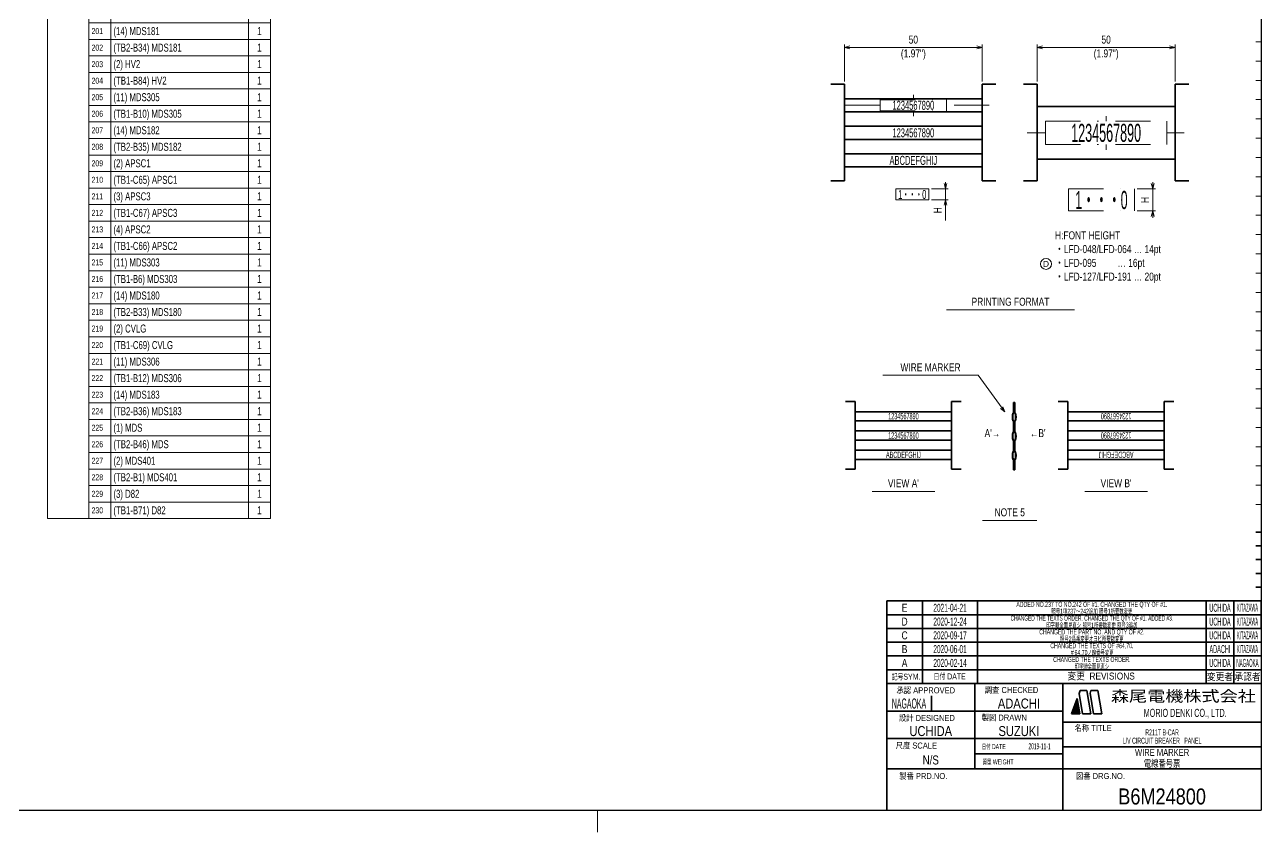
# Model space of a CAD drawing. Header units: millimetres. Extents: x 10 to 832, y 7 to 590.
# Drawn here: x 382.5 to 831.5, y 7 to 300.2 of the extents above; entities that cross this region are included whole.
import ezdxf
from ezdxf.enums import TextEntityAlignment as Align

# ---------------------------------------------------------------- set-up
doc = ezdxf.new("R2010")
doc.units = ezdxf.units.MM
doc.linetypes.add('DASHDOT', pattern=[25.3, 12.7, -6.3, 0, -6.3])
for name, color, linetype in [('GR1_01', 7, 'Continuous'), ('GR1_02', 7, 'Continuous'), ('GR1_03', 7, 'Continuous'), ('QTY', 7, 'Continuous'), ('図面枠B6M', 7, 'Continuous'), ('表題、部品表_01', 7, 'Continuous'), ('訂正記号', 7, 'Continuous')]:
    doc.layers.add(name, color=color, linetype=linetype)
doc.styles.add('HG丸ｺﾞｼｯｸM-PRO', font='')
doc.styles.get('HG丸ｺﾞｼｯｸM-PRO').set_extended_font_data('HG丸ｺﾞｼｯｸM-PRO')

# ---------------------------------------------------------------- blocks, each defined once
blk = doc.blocks.new('BLKF023')
at = {"layer": '図面枠B6M', "color": 2, "linetype": 'Continuous', "lineweight": 25}
for p in [(831.5, 584), (9.5, 15)]:
    blk.add_line(p, (831.5, 15), dxfattribs=at)
at = {"layer": '図面枠B6M', "color": 4, "linetype": 'Continuous', "lineweight": 13}
for p, q in [((829.5, 294), (831.5, 294)), ((829.5, 287), (831.5, 287)), ((829.5, 280), (831.5, 280)), ((829.5, 273), (831.5, 273)), ((829.5, 266), (831.5, 266)), ((829.5, 259), (831.5, 259)), ((829.5, 252), (831.5, 252)), ((829.5, 245), (831.5, 245)), ((829.5, 238), (831.5, 238)), ((829.5, 231), (831.5, 231)), ((829.5, 224), (831.5, 224)), ((829.5, 217), (831.5, 217)), ((829.5, 210), (831.5, 210)), ((829.5, 203), (831.5, 203)), ((829.5, 196), (831.5, 196)), ((829.5, 189), (831.5, 189)), ((829.5, 182), (831.5, 182)), ((829.5, 175), (831.5, 175)), ((829.5, 168), (831.5, 168)), ((829.5, 161), (831.5, 161)), ((829.5, 154), (831.5, 154)), ((829.5, 147), (831.5, 147)), ((829.5, 140), (831.5, 140)), ((829.5, 133), (831.5, 133)), ((829.5, 126), (831.5, 126)), ((590.5, 7), (590.5, 15))]:
    blk.add_line(p, q, dxfattribs=at)
at = {"layer": '図面枠B6M', "color": 3, "linetype": 'Continuous', "lineweight": 35}
for p, q in [((831.5, 116), (829.5, 116)), ((831.5, 111), (829.5, 111)), ((831.5, 106), (829.5, 106)), ((831.5, 101), (829.5, 101)), ((831.5, 96), (829.5, 96)), ((831.5, 91), (829.5, 91)), ((831.5, 86), (829.5, 86)), ((695.5, 81), (831.5, 81)), ((695.5, 81), (695.5, 15)), ((708.5, 81), (708.5, 61)), ((728.5, 61), (728.5, 81)), ((811.5, 81), (811.5, 61)), ((821.5, 81), (821.5, 61)), ((695.5, 76), (831.5, 76)), ((695.5, 71), (831.5, 71)), ((695.5, 66), (831.5, 66)), ((695.5, 61), (831.5, 61)), ((727.5, 61), (727.5, 30)), ((759.5, 61), (759.5, 15)), ((765.34, 57.4), (765.73, 58.5)), ((765.73, 58.5), (768.14, 58.5)), ((769.64, 50), (768.14, 58.5)), ((769.68, 58.5), (769.32, 57.51)), ((769.68, 58.5), (772.14, 58.5)), ((773.64, 50), (772.14, 58.5)), ((711.73, 56.5), (711.73, 51)), ((762.64, 50), (764.66, 55.55)), ((763.6, 52.64), (764.94, 53.98)), ((763.68, 52.86), (764.92, 54.1)), ((763.76, 53.08), (764.9, 54.22)), ((763.84, 53.31), (764.88, 54.34)), ((763.93, 53.53), (764.85, 54.46)), ((764.01, 53.75), (764.83, 54.58)), ((764.09, 53.97), (764.81, 54.7)), ((764.17, 54.19), (764.79, 54.82)), ((764.25, 54.42), (764.77, 54.94)), ((764.33, 54.64), (764.75, 55.06)), ((764.41, 54.86), (764.73, 55.18)), ((764.49, 55.08), (764.71, 55.3)), ((764.57, 55.31), (764.68, 55.42)), ((764.65, 55.53), (764.66, 55.54)), ((765.64, 50), (764.66, 55.55)), ((766.64, 50), (765.34, 57.4)), ((770.64, 50), (769.32, 57.51)), ((695.5, 51), (759.5, 51)), ((762.64, 50), (765.64, 50)), ((762.66, 50), (765.19, 52.53)), ((762.71, 50.19), (765.17, 52.65)), ((762.79, 50.41), (765.15, 52.77)), ((762.8, 50), (765.21, 52.41)), ((762.87, 50.64), (765.13, 52.89)), ((762.94, 50), (765.24, 52.29)), ((762.95, 50.86), (765.11, 53.01)), ((763.04, 51.08), (765.09, 53.13)), ((763.08, 50), (765.26, 52.17)), ((763.12, 51.3), (765.07, 53.25)), ((763.2, 51.53), (765.05, 53.37)), ((763.22, 50), (765.28, 52.05)), ((763.28, 51.75), (765.02, 53.49)), ((763.36, 51.97), (765, 53.61)), ((763.36, 50), (765.3, 51.93)), ((763.44, 52.19), (764.98, 53.73)), ((763.51, 50), (765.32, 51.81)), ((763.52, 52.42), (764.96, 53.86)), ((763.65, 50), (765.34, 51.69)), ((763.79, 50), (765.36, 51.57)), ((763.93, 50), (765.38, 51.45)), ((764.07, 50), (765.41, 51.33)), ((764.21, 50), (765.43, 51.21)), ((764.35, 50), (765.45, 51.09)), ((764.5, 50), (765.47, 50.97)), ((764.64, 50), (765.49, 50.85)), ((764.78, 50), (765.51, 50.73)), ((764.92, 50), (765.53, 50.61)), ((765.06, 50), (765.55, 50.49)), ((765.2, 50), (765.58, 50.37)), ((765.34, 50), (765.6, 50.25)), ((765.49, 50), (765.62, 50.13)), ((765.63, 50), (765.64, 50.01)), ((766.64, 50), (769.64, 50)), ((770.64, 50), (773.64, 50)), ((759.5, 47), (831.5, 47)), ((695.5, 41), (759.5, 41)), ((759.5, 38), (831.5, 38)), ((727.5, 35.5), (759.5, 35.5)), ((695.5, 30), (831.5, 30))]:
    blk.add_line(p, q, dxfattribs=at)
at = {"layer": '図面枠B6M', "color": 4, "linetype": 'Continuous', "lineweight": 13, "style": 'HG丸ｺﾞｼｯｸM-PRO'}
for s, height, width, p in [('記号SYM.', 2.182, 0.69227, (702.53, 63.49)), ('日付 DATE', 2.182, 0.692507, (718.37, 63.58)), ('変更  REVISIONS', 2.5455, 0.887352, (773.35, 63.72)), ('変更者', 2.545, 0.887717, (816.5, 63.5)), ('承認者', 2.545, 0.887717, (826.5, 63.5)), ('承認 APPROVED', 2.1818, 0.863151, (709.71, 58.54)), ('調査 CHECKED', 2.182, 0.863174, (740.84, 58.67)), ('設計 DESIGNED', 2.1818, 0.862613, (710.11, 48.51)), ('製図 DRAWN', 2.182, 0.863099, (738.2, 48.65)), ('名称 TITLE', 2.182, 0.862489, (770.47, 44.87)), ('尺度 SCALE', 2.182, 0.862581, (706.28, 38.49)), ('日付 DATE', 1.818, 0.618255, (734.38, 38.09)), ('質量 WEIGHT', 1.818, 0.618812, (735.96, 32.55)), ('製番 PRD.NO.', 2.182, 0.863299, (708.79, 27.41)), ('図番 DRG.NO.', 2.182, 0.863083, (773.12, 27.42))]:
    blk.add_text(s, height=height, dxfattribs=dict(at, width=width)).set_placement(p, align=Align.MIDDLE_CENTER)
at = {"layer": '図面枠B6M', "color": 2, "linetype": 'Continuous', "lineweight": 25, "style": 'HG丸ｺﾞｼｯｸM-PRO', "width": 1.206081}
blk.add_text('森尾電機株式会社', height=4, dxfattribs=at).set_placement((803.22, 56.43), align=Align.MIDDLE_CENTER)
at = {"layer": '図面枠B6M', "color": 3, "linetype": 'Continuous', "lineweight": 35, "style": 'HG丸ｺﾞｼｯｸM-PRO', "width": 0.652197}
blk.add_text('MORIO DENKI CO., LTD.', height=2.9091, dxfattribs=at).set_placement((803.88, 50.36), align=Align.MIDDLE_CENTER)
blk = doc.blocks.new('BLKF024')
at = {"layer": '図面枠B6M', "color": 3, "linetype": 'Continuous', "lineweight": 35, "style": 'HG丸ｺﾞｼｯｸM-PRO'}
for s, height, width, p in [('E', 2.91, 0.784871, (702, 88.5)), ('2021-04-21', 2.909, 0.488281, (718.5, 88.5)), ('ADDED NO.237 TO NO.242 OF #1. CHANGED THE QTY OF #1.', 1.8182, 0.618245, (770, 89.75)), ('UCHIDA', 2.909, 0.415827, (816.5, 88.5)), ('KITAZAWA', 2.909, 0.308644, (826.5, 88.5)), ('CHANGED THE TEXTS ORDER. CHANGED THE QTY OF #1. ADDED #3.', 1.8182, 0.577628, (770, 84.75)), ('D', 2.91, 0.784656, (702, 83.5)), ('2020-12-24', 2.909, 0.488281, (718.5, 83.5)), ('UCHIDA', 2.909, 0.415827, (816.5, 83.5)), ('KITAZAWA', 2.909, 0.308644, (826.5, 83.5)), ('C', 2.91, 0.782198, (702, 78.5)), ('2020-09-17', 2.909, 0.488281, (718.5, 78.5)), ('CHANGED THE PART NO. AND QTY OF #2.', 1.8182, 0.618258, (770, 79.75)), ('UCHIDA', 2.909, 0.415827, (816.5, 78.5)), ('KITAZAWA', 2.909, 0.308644, (826.5, 78.5)), ('B', 2.91, 0.78204, (702, 73.5)), ('2020-06-01', 2.909, 0.488281, (718.5, 73.5)), ('CHANGED THE TEXTS OF #64,70.', 1.8182, 0.618376, (770, 74.75)), ('ADACHI', 2.909, 0.415454, (816.5, 73.5)), ('KITAZAWA', 2.909, 0.308644, (826.5, 73.5)), ('A', 2.91, 0.782973, (702, 68.5)), ('2020-02-14', 2.909, 0.488281, (718.5, 68.5)), ('CHANGED THE TEXTS ORDER.', 1.8182, 0.618691, (770, 69.75)), ('UCHIDA', 2.909, 0.415827, (816.5, 68.5)), ('NAGAOKA', 2.909, 0.334453, (826.5, 68.5)), ('NAGAOKA', 3.636, 0.414524, (703.61, 53.75)), ('ADACHI', 3.636, 0.830909, (743.5, 53.75)), ('UCHIDA', 3.636, 0.830691, (711.5, 43.75)), ('SUZUKI', 3.636, 0.831098, (743.5, 43.75)), ('L/V CIRCUIT BREAKER\u3000PANEL', 2.1818, 0.522183, (795.5, 40.25)), ('R211T B-CAR', 2.1818, 0.521736, (795.5, 43.25)), ('2019-11-1', 2.182, 0.482367, (751, 38.25)), ('WIRE MARKER', 2.5455, 0.742381, (795.5, 36)), ('N/S', 3.273, 0.805664, (711.5, 33.25)), ('B6M24800', 5.818, 0.845653, (795.5, 20))]:
    blk.add_text(s, height=height, dxfattribs=dict(at, width=width)).set_placement(p, align=Align.MIDDLE_CENTER)
blk = doc.blocks.new('BLKF034')
at = {"layer": 'GR1_01', "color": 3, "linetype": 'Continuous', "lineweight": 13}
for p, q in [((390.77, 492.39), (390.77, 480.89)), ((390.77, 492.39), (390.77, 120.89)), ((471.77, 492.39), (390.77, 492.39)), ((405.77, 492.39), (405.77, 480.89)), ((413.77, 492.39), (413.77, 120.89)), ((463.77, 492.39), (463.77, 120.89)), ((471.77, 492.39), (471.77, 120.89)), ((471.77, 480.89), (390.77, 480.89)), ((405.77, 480.89), (405.77, 120.89)), ((405.77, 480.89), (471.77, 480.89)), ((405.77, 474.89), (471.77, 474.89)), ((405.77, 468.89), (471.77, 468.89)), ((405.77, 462.89), (471.77, 462.89)), ((405.77, 456.89), (471.77, 456.89)), ((405.77, 450.89), (471.77, 450.89)), ((405.77, 444.89), (471.77, 444.89)), ((405.77, 438.89), (471.77, 438.89)), ((405.77, 432.89), (471.77, 432.89)), ((405.77, 426.89), (471.77, 426.89)), ((405.77, 420.89), (471.77, 420.89)), ((405.77, 414.89), (471.77, 414.89)), ((405.77, 408.89), (471.77, 408.89)), ((405.77, 402.89), (471.77, 402.89)), ((405.77, 396.89), (471.77, 396.89)), ((405.77, 390.89), (471.77, 390.89)), ((405.77, 384.89), (471.77, 384.89)), ((405.77, 378.89), (471.77, 378.89)), ((405.77, 372.89), (471.77, 372.89)), ((405.77, 366.89), (471.77, 366.89)), ((405.77, 360.89), (471.77, 360.89)), ((405.77, 354.89), (471.77, 354.89)), ((405.77, 348.89), (471.77, 348.89)), ((405.77, 342.89), (471.77, 342.89)), ((405.77, 336.89), (471.77, 336.89)), ((405.77, 330.89), (471.77, 330.89)), ((405.77, 324.89), (471.77, 324.89)), ((405.77, 318.89), (471.77, 318.89)), ((405.77, 312.89), (471.77, 312.89)), ((405.77, 306.89), (471.77, 306.89)), ((405.77, 300.89), (471.77, 300.89)), ((405.77, 294.89), (471.77, 294.89)), ((405.77, 288.89), (471.77, 288.89)), ((405.77, 282.89), (471.77, 282.89)), ((405.77, 276.89), (471.77, 276.89)), ((405.77, 270.89), (471.77, 270.89)), ((405.77, 264.89), (471.77, 264.89)), ((405.77, 258.89), (471.77, 258.89)), ((405.77, 252.89), (471.77, 252.89)), ((405.77, 246.89), (471.77, 246.89)), ((405.77, 240.89), (471.77, 240.89)), ((405.77, 234.89), (471.77, 234.89)), ((405.77, 228.89), (471.77, 228.89)), ((405.77, 222.89), (471.77, 222.89)), ((405.77, 216.89), (471.77, 216.89)), ((405.77, 210.89), (471.77, 210.89)), ((405.77, 204.89), (471.77, 204.89)), ((405.77, 198.89), (471.77, 198.89)), ((405.77, 192.89), (471.77, 192.89)), ((405.77, 186.89), (471.77, 186.89)), ((405.77, 180.89), (471.77, 180.89)), ((405.77, 174.89), (471.77, 174.89)), ((405.77, 168.89), (471.77, 168.89)), ((405.77, 162.89), (471.77, 162.89)), ((405.77, 156.89), (471.77, 156.89)), ((405.77, 150.89), (471.77, 150.89)), ((405.77, 144.89), (471.77, 144.89)), ((405.77, 138.89), (471.77, 138.89)), ((405.77, 132.89), (471.77, 132.89)), ((405.77, 126.89), (471.77, 126.89)), ((390.77, 120.89), (471.77, 120.89))]:
    blk.add_line(p, q, dxfattribs=at)
at = {"layer": 'GR1_01', "color": 3, "linetype": 'Continuous', "lineweight": 13, "style": 'HG丸ｺﾞｼｯｸM-PRO'}
for s, height, width, p in [('電線種別', 2.182, 0.863284, (398.27, 489.52)), ('線番号', 2.182, 0.863284, (438.77, 488.42)), ('#', 2.18, 0.693196, (409.86, 485.9)), ('TEXT', 2.182, 0.863438, (438.77, 484.64)), ('QTY', 2.182, 0.692704, (467.7, 486.5))]:
    blk.add_text(s, height=height, dxfattribs=dict(at, width=width)).set_placement(p, align=Align.MIDDLE_CENTER)
for s, width, p in [('WIRE', 0.829808, (398.27, 484.77)), ('CLASS', 0.831675, (398.27, 482.27))]:
    blk.add_text(s, height=1.818, dxfattribs=dict(at, width=width)).set_placement(p, align=Align.BOTTOM_CENTER)
blk = doc.blocks.new('FXTIP_ARROW_S')
at = {"color": 0, "linetype": 'Continuous', "lineweight": -2}
for q in [(-1, 0), (-0.97, 0.26), (-0.97, -0.26)]:
    blk.add_line((0, 0), q, dxfattribs=at)
blk = doc.blocks.new('FXTIP_ARROW_E')
at = {"color": 0, "linetype": 'Continuous', "lineweight": -2}
for q in [(-1, 0), (-0.97, 0.26), (-0.97, -0.26)]:
    blk.add_line((0, 0), q, dxfattribs=at)
blk = doc.blocks.new('BLKF048')
at = {"layer": '図面枠B6M', "color": 3, "linetype": 'Continuous', "lineweight": 35}
for p, q in [((695.5, 86), (831.5, 86)), ((695.5, 86), (695.5, 81)), ((708.5, 86), (708.5, 81)), ((728.5, 86), (728.5, 81)), ((811.5, 86), (811.5, 81)), ((821.5, 86), (821.5, 81)), ((831.5, 86), (831.5, 81)), ((695.5, 81), (831.5, 81))]:
    blk.add_line(p, q, dxfattribs=at)
blk = doc.blocks.new('BLKF047')
at = {"layer": '図面枠B6M', "color": 3, "linetype": 'Continuous', "lineweight": 35}
blk.add_blockref('BLKF048', (0, 0), dxfattribs=at)
blk = doc.blocks.new('BLKF059')
at = {"layer": '訂正記号', "color": 4, "linetype": 'Continuous', "lineweight": 13}
blk.add_circle((753.35, 213.36), 2, dxfattribs=at)
at = {"layer": '訂正記号', "color": 4, "linetype": 'Continuous', "lineweight": 13, "style": 'HG丸ｺﾞｼｯｸM-PRO', "width": 1.042833}
blk.add_text('D', height=2.18, dxfattribs=at).set_placement((753.35, 213.36), align=Align.MIDDLE_CENTER)
blk = doc.blocks.new('BLKF066')
at = {"layer": '図面枠B6M', "color": 3, "linetype": 'Continuous', "lineweight": 35}
for p, q in [((695.5, 91), (831.5, 91)), ((695.5, 91), (695.5, 86)), ((708.5, 91), (708.5, 86)), ((728.5, 91), (728.5, 86)), ((811.5, 91), (811.5, 86)), ((821.5, 91), (821.5, 86)), ((831.5, 91), (831.5, 86)), ((695.5, 86), (831.5, 86))]:
    blk.add_line(p, q, dxfattribs=at)
blk = doc.blocks.new('BLKF065')
at = {"layer": '図面枠B6M', "color": 3, "linetype": 'Continuous', "lineweight": 35}
blk.add_blockref('BLKF066', (0, 0), dxfattribs=at)

msp = doc.modelspace()

# ---------------------------------------------------------------- linework, layer by layer
at = {"layer": '表題、部品表_01', "color": 4, "linetype": 'Continuous', "lineweight": 13}
for p, q in [((680.18, 279.57), (680.18, 292.97)), ((680.18, 291.97), (730.18, 291.97)), ((730.18, 279.57), (730.18, 292.97)), ((750.18, 279.57), (750.18, 292.97)), ((750.18, 291.97), (800.18, 291.97)), ((800.18, 279.57), (800.18, 292.97)), ((716.87, 240.57), (716.87, 243.07)), ((792.07, 240.57), (792.07, 243.07)), ((711.8, 240.57), (717.87, 240.57)), ((716.87, 236.57), (716.87, 240.57)), ((786.47, 240.57), (793.07, 240.57)), ((792.07, 232.57), (792.07, 240.57)), ((711.8, 236.57), (717.87, 236.57)), ((716.87, 229.13), (716.87, 236.57)), ((786.47, 232.57), (793.07, 232.57)), ((792.07, 230.07), (792.07, 232.57)), ((717.25, 196.63), (763.65, 196.63)), ((728.7, 172.97), (694.14, 172.97)), ((738.44, 159.63), (728.7, 172.97)), ((690.21, 130.71), (712.93, 130.71)), ((767.43, 130.71), (790.15, 130.71)), ((730.3, 120.17), (750.06, 120.17))]:
    msp.add_line(p, q, dxfattribs=at)
at = {"layer": '表題、部品表_01', "color": 3, "linetype": 'Continuous', "lineweight": 35}
for p, q in [((675.18, 278.57), (680.18, 278.57)), ((680.18, 278.57), (680.18, 243.57)), ((730.18, 243.57), (730.18, 278.57)), ((730.18, 278.57), (735.18, 278.57)), ((745.18, 278.57), (750.18, 278.57)), ((750.18, 278.57), (750.18, 243.57)), ((800.18, 243.57), (800.18, 278.57)), ((800.18, 278.57), (805.18, 278.57)), ((680.18, 273.32), (730.18, 273.32)), ((750.18, 270.47), (800.18, 270.47)), ((680.18, 268.57), (730.18, 268.57)), ((680.18, 263.32), (730.18, 263.32)), ((680.18, 258.57), (730.18, 258.57)), ((680.18, 253.32), (730.18, 253.32)), ((750.18, 251.42), (800.18, 251.42)), ((680.18, 248.57), (730.18, 248.57)), ((675.18, 243.57), (680.18, 243.57)), ((730.18, 243.57), (735.18, 243.57)), ((745.18, 243.57), (750.18, 243.57)), ((800.18, 243.57), (805.18, 243.57)), ((680.57, 163.38), (684.07, 163.38)), ((684.07, 163.38), (684.07, 138.88)), ((719.07, 138.88), (719.07, 163.38)), ((719.07, 163.38), (722.57, 163.38)), ((741.59, 163.04), (741.99, 163.04)), ((741.59, 159.45), (741.59, 163.04)), ((741.79, 163.04), (741.79, 159.51)), ((741.99, 159.45), (741.99, 163.04)), ((757.79, 163.38), (761.29, 163.38)), ((761.29, 163.38), (761.29, 138.88)), ((796.29, 138.88), (796.29, 163.38)), ((796.29, 163.38), (799.79, 163.38)), ((684.07, 159.7), (719.07, 159.7)), ((761.29, 159.7), (796.29, 159.7)), ((684.07, 156.38), (719.07, 156.38)), ((684.07, 152.7), (719.07, 152.7)), ((741.59, 152.45), (741.59, 156.1)), ((741.79, 156.04), (741.79, 152.51)), ((741.99, 152.45), (741.99, 156.1)), ((761.29, 156.38), (796.29, 156.38)), ((761.29, 152.7), (796.29, 152.7)), ((684.07, 149.38), (719.07, 149.38)), ((741.59, 145.45), (741.59, 149.1)), ((741.79, 149.04), (741.79, 145.51)), ((741.99, 145.45), (741.99, 149.1)), ((761.29, 149.38), (796.29, 149.38)), ((684.07, 145.7), (719.07, 145.7)), ((761.29, 145.7), (796.29, 145.7)), ((684.07, 142.38), (719.07, 142.38)), ((741.59, 138.54), (741.59, 142.1)), ((741.79, 142.04), (741.79, 138.54)), ((741.99, 138.54), (741.99, 142.1)), ((761.29, 142.38), (796.29, 142.38)), ((680.57, 138.88), (684.07, 138.88)), ((719.07, 138.88), (722.57, 138.88)), ((741.59, 138.54), (741.99, 138.54)), ((757.79, 138.88), (761.29, 138.88)), ((796.29, 138.88), (799.79, 138.88))]:
    msp.add_line(p, q, dxfattribs=at)
at = {"layer": '表題、部品表_01', "color": 4, "linetype": 'DASHDOT', "lineweight": 13}
for p, q in [((705.18, 274.69), (705.18, 272.95)), ((693.18, 270.95), (678.11, 270.95)), ((693.18, 268.95), (693.18, 272.95)), ((693.18, 272.95), (717.18, 272.95)), ((717.18, 268.95), (717.18, 272.95)), ((732.7, 270.95), (717.18, 270.95)), ((693.18, 268.95), (717.18, 268.95)), ((705.18, 268.95), (705.18, 267.06)), ((753.18, 256.7), (753.18, 265.2)), ((753.18, 265.2), (797.18, 265.2)), ((775.18, 266.94), (775.18, 265.2)), ((797.18, 256.7), (797.18, 265.2)), ((753.18, 260.95), (746.54, 260.95)), ((803.54, 260.95), (797.18, 260.95)), ((753.18, 256.7), (797.18, 256.7)), ((775.18, 256.7), (775.18, 254.81)), ((698.8, 236.57), (698.8, 240.57)), ((698.8, 240.57), (710.8, 240.57)), ((710.8, 236.57), (710.8, 240.57)), ((761.47, 232.57), (761.47, 240.57)), ((761.47, 240.57), (785.47, 240.57)), ((785.47, 232.57), (785.47, 240.57)), ((698.8, 236.57), (710.8, 236.57)), ((761.47, 232.57), (785.47, 232.57))]:
    msp.add_line(p, q, dxfattribs=at)
at = {"layer": '表題、部品表_01', "color": 3, "linetype": 'Continuous', "lineweight": 35}
for centre in [(741.79, 157.77), (741.79, 150.77), (741.79, 143.77)]:
    msp.add_ellipse(centre, major_axis=(0, 1.57), ratio=0.324324, dxfattribs=at)
for points in [[(741.79, 159.51), (741.76, 159.51), (741.73, 159.51), (741.7, 159.5), (741.67, 159.49), (741.64, 159.48), (741.62, 159.46), (741.56, 159.43), (741.52, 159.39), (741.47, 159.34), (741.43, 159.29), (741.4, 159.23), (741.36, 159.16), (741.33, 159.09), (741.3, 159.02), (741.27, 158.93), (741.22, 158.77), (741.18, 158.57), (741.15, 158.37), (741.14, 158.27), (741.13, 158.17), (741.12, 158.07), (741.12, 157.97), (741.12, 157.87), (741.12, 157.77), (741.12, 157.68), (741.12, 157.58), (741.12, 157.48), (741.13, 157.38), (741.14, 157.27), (741.15, 157.17), (741.18, 156.97), (741.22, 156.78), (741.27, 156.61), (741.3, 156.53), (741.33, 156.45), (741.36, 156.39), (741.4, 156.32), (741.43, 156.26), (741.47, 156.21), (741.52, 156.16), (741.56, 156.12), (741.62, 156.08), (741.64, 156.07), (741.67, 156.06), (741.7, 156.05), (741.73, 156.04), (741.76, 156.04), (741.79, 156.04), (741.82, 156.04), (741.85, 156.04), (741.88, 156.05), (741.91, 156.06), (741.94, 156.07), (741.97, 156.08), (742.02, 156.12), (742.07, 156.16), (742.11, 156.21), (742.15, 156.26), (742.19, 156.32), (742.22, 156.39), (742.25, 156.45), (742.28, 156.53), (742.31, 156.61), (742.36, 156.78), (742.4, 156.97), (742.43, 157.17), (742.44, 157.27), (742.45, 157.38), (742.46, 157.48), (742.46, 157.58), (742.47, 157.68), (742.47, 157.77), (742.47, 157.87), (742.46, 157.97), (742.46, 158.07), (742.45, 158.17), (742.44, 158.27), (742.43, 158.37), (742.4, 158.57), (742.36, 158.77), (742.31, 158.93), (742.28, 159.02), (742.25, 159.09), (742.22, 159.16), (742.19, 159.23), (742.15, 159.29), (742.11, 159.34), (742.07, 159.39), (742.02, 159.43), (741.97, 159.46), (741.94, 159.48), (741.91, 159.49), (741.88, 159.5), (741.85, 159.51), (741.82, 159.51), (741.79, 159.51)], [(741.79, 152.51), (741.76, 152.51), (741.73, 152.51), (741.7, 152.5), (741.67, 152.49), (741.64, 152.48), (741.62, 152.46), (741.56, 152.43), (741.52, 152.39), (741.47, 152.34), (741.43, 152.29), (741.4, 152.23), (741.36, 152.16), (741.33, 152.09), (741.3, 152.02), (741.27, 151.93), (741.22, 151.77), (741.18, 151.57), (741.15, 151.37), (741.14, 151.27), (741.13, 151.17), (741.12, 151.07), (741.12, 150.97), (741.12, 150.87), (741.12, 150.77), (741.12, 150.68), (741.12, 150.58), (741.12, 150.48), (741.13, 150.38), (741.14, 150.27), (741.15, 150.17), (741.18, 149.97), (741.22, 149.78), (741.27, 149.61), (741.3, 149.53), (741.33, 149.45), (741.36, 149.39), (741.4, 149.32), (741.43, 149.26), (741.47, 149.21), (741.52, 149.16), (741.56, 149.12), (741.62, 149.08), (741.64, 149.07), (741.67, 149.06), (741.7, 149.05), (741.73, 149.04), (741.76, 149.04), (741.79, 149.04), (741.82, 149.04), (741.85, 149.04), (741.88, 149.05), (741.91, 149.06), (741.94, 149.07), (741.97, 149.08), (742.02, 149.12), (742.07, 149.16), (742.11, 149.21), (742.15, 149.26), (742.19, 149.32), (742.22, 149.39), (742.25, 149.45), (742.28, 149.53), (742.31, 149.61), (742.36, 149.78), (742.4, 149.97), (742.43, 150.17), (742.44, 150.27), (742.45, 150.38), (742.46, 150.48), (742.46, 150.58), (742.47, 150.68), (742.47, 150.77), (742.47, 150.87), (742.46, 150.97), (742.46, 151.07), (742.45, 151.17), (742.44, 151.27), (742.43, 151.37), (742.4, 151.57), (742.36, 151.77), (742.31, 151.93), (742.28, 152.02), (742.25, 152.09), (742.22, 152.16), (742.19, 152.23), (742.15, 152.29), (742.11, 152.34), (742.07, 152.39), (742.02, 152.43), (741.97, 152.46), (741.94, 152.48), (741.91, 152.49), (741.88, 152.5), (741.85, 152.51), (741.82, 152.51), (741.79, 152.51)], [(741.79, 145.51), (741.76, 145.51), (741.73, 145.51), (741.7, 145.5), (741.67, 145.49), (741.64, 145.48), (741.62, 145.46), (741.56, 145.43), (741.52, 145.39), (741.47, 145.34), (741.43, 145.29), (741.4, 145.23), (741.36, 145.16), (741.33, 145.09), (741.3, 145.02), (741.27, 144.93), (741.22, 144.77), (741.18, 144.57), (741.15, 144.37), (741.14, 144.27), (741.13, 144.17), (741.12, 144.07), (741.12, 143.97), (741.12, 143.87), (741.12, 143.77), (741.12, 143.68), (741.12, 143.58), (741.12, 143.48), (741.13, 143.38), (741.14, 143.27), (741.15, 143.17), (741.18, 142.97), (741.22, 142.78), (741.27, 142.61), (741.3, 142.53), (741.33, 142.45), (741.36, 142.39), (741.4, 142.32), (741.43, 142.26), (741.47, 142.21), (741.52, 142.16), (741.56, 142.12), (741.62, 142.08), (741.64, 142.07), (741.67, 142.06), (741.7, 142.05), (741.73, 142.04), (741.76, 142.04), (741.79, 142.04), (741.82, 142.04), (741.85, 142.04), (741.88, 142.05), (741.91, 142.06), (741.94, 142.07), (741.97, 142.08), (742.02, 142.12), (742.07, 142.16), (742.11, 142.21), (742.15, 142.26), (742.19, 142.32), (742.22, 142.39), (742.25, 142.45), (742.28, 142.53), (742.31, 142.61), (742.36, 142.78), (742.4, 142.97), (742.43, 143.17), (742.44, 143.27), (742.45, 143.38), (742.46, 143.48), (742.46, 143.58), (742.47, 143.68), (742.47, 143.77), (742.47, 143.87), (742.46, 143.97), (742.46, 144.07), (742.45, 144.17), (742.44, 144.27), (742.43, 144.37), (742.4, 144.57), (742.36, 144.77), (742.31, 144.93), (742.28, 145.02), (742.25, 145.09), (742.22, 145.16), (742.19, 145.23), (742.15, 145.29), (742.11, 145.34), (742.07, 145.39), (742.02, 145.43), (741.97, 145.46), (741.94, 145.48), (741.91, 145.49), (741.88, 145.5), (741.85, 145.51), (741.82, 145.51), (741.79, 145.51)]]:
    msp.add_open_spline(points, degree=3, knots=[0, 0, 0, 0, 0.015625, 0.015625, 0.015625, 0.03125, 0.03125, 0.03125, 0.0625, 0.0625, 0.0625, 0.09375, 0.09375, 0.09375, 0.125, 0.125, 0.125, 0.1875, 0.1875, 0.1875, 0.21875, 0.21875, 0.21875, 0.25, 0.25, 0.25, 0.28125, 0.28125, 0.28125, 0.3125, 0.3125, 0.3125, 0.375, 0.375, 0.375, 0.40625, 0.40625, 0.40625, 0.4375, 0.4375, 0.4375, 0.46875, 0.46875, 0.46875, 0.484375, 0.484375, 0.484375, 0.5, 0.5, 0.5, 0.515625, 0.515625, 0.515625, 0.53125, 0.53125, 0.53125, 0.5625, 0.5625, 0.5625, 0.59375, 0.59375, 0.59375, 0.625, 0.625, 0.625, 0.6875, 0.6875, 0.6875, 0.71875, 0.71875, 0.71875, 0.75, 0.75, 0.75, 0.78125, 0.78125, 0.78125, 0.8125, 0.8125, 0.8125, 0.875, 0.875, 0.875, 0.90625, 0.90625, 0.90625, 0.9375, 0.9375, 0.9375, 0.96875, 0.96875, 0.96875, 0.984375, 0.984375, 0.984375, 1, 1, 1, 1], dxfattribs=at)

# ---------------------------------------------------------------- block references
at = {"layer": 'GR1_01', "color": 3, "linetype": 'Continuous', "lineweight": 13}
msp.add_blockref('BLKF034', (0, 0), dxfattribs=at)
at = {"layer": '図面枠B6M', "color": 4, "linetype": 'Continuous', "lineweight": 13}
msp.add_blockref('BLKF023', (0, 0), dxfattribs=at)
at = {"layer": '図面枠B6M', "color": 3, "linetype": 'Continuous', "lineweight": 35}
for name in ['BLKF065', 'BLKF024', 'BLKF047']:
    msp.add_blockref(name, (0, 0), dxfattribs=at)
at = {"layer": '表題、部品表_01', "color": 4, "linetype": 'Continuous', "lineweight": 13, "xscale": 2, "yscale": 2}
for name, p, rotation in [('FXTIP_ARROW_S', (680.18, 291.97), 180), ('FXTIP_ARROW_E', (730.18, 291.97), 360), ('FXTIP_ARROW_S', (750.18, 291.97), 180), ('FXTIP_ARROW_E', (800.18, 291.97), 360), ('FXTIP_ARROW_S', (716.87, 240.57), 270), ('FXTIP_ARROW_S', (792.07, 240.57), 270), ('FXTIP_ARROW_E', (716.87, 236.57), 90), ('FXTIP_ARROW_E', (792.07, 232.57), 90), ('FXTIP_ARROW_S', (738.44, 159.63), 306.1266302811082)]:
    msp.add_blockref(name, p, dxfattribs=dict(at, rotation=rotation))
at = {"layer": '訂正記号', "color": 4, "linetype": 'Continuous', "lineweight": 13}
msp.add_blockref('BLKF059', (0, 0), dxfattribs=at)

# ---------------------------------------------------------------- texts
at = {"layer": 'GR1_02', "color": 3, "linetype": 'Continuous', "lineweight": 9, "style": 'HG丸ｺﾞｼｯｸM-PRO', "width": 0.784542}
for p in [(467.77, 297.89), (467.77, 291.89), (467.77, 285.89), (467.77, 279.89), (467.77, 273.89), (467.77, 267.89), (467.77, 261.89), (467.77, 255.89), (467.77, 249.89), (467.77, 243.89), (467.77, 237.89), (467.77, 231.89), (467.77, 225.89), (467.77, 219.89), (467.77, 213.89), (467.77, 207.89), (467.77, 201.89), (467.77, 195.89), (467.77, 189.89), (467.77, 183.89), (467.77, 177.89), (467.77, 171.89), (467.77, 165.89), (467.77, 159.89), (467.77, 153.89), (467.77, 147.89), (467.77, 141.89), (467.77, 135.89), (467.77, 129.89), (467.77, 123.89)]:
    msp.add_text('1', height=2.91, dxfattribs=at).set_placement(p, align=Align.MIDDLE_CENTER)
at = {"layer": 'GR1_03', "color": 3, "linetype": 'Continuous', "lineweight": 9, "style": 'HG丸ｺﾞｼｯｸM-PRO', "width": 0.691275}
for s, p in [('201', (406.8, 297.89)), ('202', (406.8, 291.89)), ('203', (406.8, 285.89)), ('204', (406.8, 279.89)), ('205', (406.8, 273.89)), ('206', (406.8, 267.89)), ('207', (406.8, 261.89)), ('208', (406.8, 255.89)), ('209', (406.8, 249.89)), ('210', (406.8, 243.89)), ('211', (406.8, 237.89)), ('212', (406.8, 231.89)), ('213', (406.8, 225.89)), ('214', (406.8, 219.89)), ('215', (406.8, 213.89)), ('216', (406.8, 207.89)), ('217', (406.8, 201.89)), ('218', (406.8, 195.89)), ('219', (406.8, 189.89)), ('220', (406.8, 183.89)), ('221', (406.8, 177.89)), ('222', (406.8, 171.89)), ('223', (406.8, 165.89)), ('224', (406.8, 159.89)), ('225', (406.8, 153.89)), ('226', (406.8, 147.89))]:
    msp.add_text(s, height=2.182, dxfattribs=at).set_placement(p, align=Align.MIDDLE_LEFT)
at = {"layer": 'GR1_03', "color": 2, "linetype": 'Continuous', "lineweight": 13, "style": 'HG丸ｺﾞｼｯｸM-PRO', "width": 0.691275}
for s, p in [('227', (406.8, 141.89)), ('228', (406.8, 135.89)), ('229', (406.8, 129.89)), ('230', (406.8, 123.89))]:
    msp.add_text(s, height=2.182, dxfattribs=at).set_placement(p, align=Align.MIDDLE_LEFT)
at = {"layer": 'QTY', "color": 4, "linetype": 'Continuous', "lineweight": 35, "style": 'HG丸ｺﾞｼｯｸM-PRO'}
for s, height, width, p in [('(14) MDS181', 2.9091, 0.724357, (414.77, 297.89)), ('(TB2-B34) MDS181', 2.9091, 0.724741, (414.77, 291.89)), ('(2) HV2', 2.909, 0.724873, (414.77, 285.89)), ('(TB1-B84) HV2', 2.9091, 0.725088, (414.77, 279.89)), ('(11) MDS305', 2.9091, 0.724357, (414.77, 273.89)), ('(TB1-B10) MDS305', 2.9091, 0.724741, (414.77, 267.89)), ('(14) MDS182', 2.9091, 0.724357, (414.77, 261.89)), ('(TB2-B35) MDS182', 2.9091, 0.724741, (414.77, 255.89)), ('(2) APSC1', 2.909, 0.724497, (414.77, 249.89)), ('(TB1-C65) APSC1', 2.9091, 0.724622, (414.77, 243.89)), ('(3) APSC3', 2.909, 0.724497, (414.77, 237.89)), ('(TB1-C67) APSC3', 2.9091, 0.724622, (414.77, 231.89)), ('(4) APSC2', 2.909, 0.724497, (414.77, 225.89)), ('(TB1-C66) APSC2', 2.9091, 0.724622, (414.77, 219.89)), ('(11) MDS303', 2.9091, 0.724357, (414.77, 213.89)), ('(TB1-B6) MDS303', 2.9091, 0.724782, (414.77, 207.89)), ('(14) MDS180', 2.9091, 0.724357, (414.77, 201.89)), ('(TB2-B33) MDS180', 2.9091, 0.724741, (414.77, 195.89)), ('(2) CVLG', 2.909, 0.724605, (414.77, 189.89)), ('(TB1-C69) CVLG', 2.9091, 0.724689, (414.77, 183.89)), ('(11) MDS306', 2.9091, 0.724357, (414.77, 177.89)), ('(TB1-B12) MDS306', 2.9091, 0.724741, (414.77, 171.89)), ('(14) MDS183', 2.9091, 0.724357, (414.77, 165.89)), ('(TB2-B36) MDS183', 2.9091, 0.724741, (414.77, 159.89)), ('(1) MDS', 2.909, 0.724473, (414.77, 153.89)), ('(TB2-B46) MDS', 2.9091, 0.724886, (414.77, 147.89)), ('(2) MDS401', 2.909, 0.724376, (414.77, 141.89)), ('(TB2-B1) MDS401', 2.9091, 0.724782, (414.77, 135.89)), ('(3) D82', 2.909, 0.72426, (414.77, 129.89)), ('(TB1-B71) D82', 2.9091, 0.724788, (414.77, 123.89))]:
    msp.add_text(s, height=height, dxfattribs=dict(at, width=width)).set_placement(p, align=Align.MIDDLE_LEFT)
at = {"layer": '図面枠B6M', "color": 3, "linetype": 'Continuous', "lineweight": 35, "style": 'HG丸ｺﾞｼｯｸM-PRO'}
for s, height, width, p in [('照号1項237～242追加 照号1所要数変更', 1.8182, 0.619165, (770, 87.25)), ('印字順全面見直シ 照号1所要数変更 照号3追加', 1.8182, 0.618846, (770, 82.25)), ('照号2品番変更オヨビ所要数変更', 1.8182, 0.619009, (770, 77.25)), ('＃64,70ノ線番号変更', 1.8182, 0.619064, (770, 72.25)), ('印字順全面見直シ', 1.818, 0.618958, (770, 67.25)), ('電線番号票', 2.545, 0.741121, (795.5, 32))]:
    msp.add_text(s, height=height, dxfattribs=dict(at, width=width)).set_placement(p, align=Align.MIDDLE_CENTER)
at = {"layer": '表題、部品表_01', "color": 3, "linetype": 'Continuous', "lineweight": 35, "style": 'HG丸ｺﾞｼｯｸM-PRO'}
for s, height, rotation, width, p in [('50', 2.909, 0, 0.784542, (705.18, 292.47)), ('50', 2.909, 0, 0.784542, (775.18, 292.47)), ('(1.97")', 2.909, 0, 0.784118, (705.18, 287.47)), ('(1.97")', 2.909, 0, 0.784118, (775.18, 287.47)), ('H', 2.91, 90, 0.781614, (716.37, 232.85)), ('H', 2.91, 90, 0.781614, (791.57, 236.57)), ('WIRE MARKER', 2.9091, 360, 0.782797, (711.42, 173.47))]:
    msp.add_text(s, height=height, rotation=rotation, dxfattribs=dict(at, width=width)).set_placement(p, align=Align.BOTTOM_CENTER)
for s, height, width, p in [('1234567890', 3.273, 0.521199, (705.18, 270.95)), ('1234567890', 3.273, 0.521199, (705.18, 260.95)), ('1234567890', 6.545, 0.521199, (775.18, 260.95)), ('ABCDEFGHIJ', 3.273, 0.522165, (705.18, 250.95)), ('1・・・0', 3.273, 0.521219, (704.8, 238.57)), ('1・・・0', 6.545, 0.521219, (773.47, 236.57)), ('PRINTING FORMAT', 2.9091, 0.782854, (740.45, 199.63)), ('1234567890', 2.291, 0.521199, (701.57, 158.04)), ("A'→", 2.909, 0.782823, (733.88, 151.91)), ("←B'", 2.909, 0.782461, (750.37, 151.91)), ('1234567890', 2.291, 0.521199, (701.57, 151.04)), ('ABCDEFGHIJ', 2.291, 0.522165, (701.57, 144.04)), ("VIEW A'", 2.909, 0.78383, (701.57, 133.71)), ("VIEW B'", 2.909, 0.783668, (778.79, 133.71)), ('NOTE 5', 2.909, 0.784001, (740.18, 123.17))]:
    msp.add_text(s, height=height, dxfattribs=dict(at, width=width)).set_placement(p, align=Align.MIDDLE_CENTER)
for s, width, p in [('H:FONT HEIGHT', 0.783234, (756.62, 223.74)), ('・LFD-048/LFD-064 … 14pt', 0.7834, (756.62, 218.74)), ('・LFD-095         … 16pt', 0.783739, (756.62, 213.74)), ('・LFD-127/LFD-191 … 20pt', 0.7834, (756.62, 208.74))]:
    msp.add_text(s, height=2.9091, dxfattribs=dict(at, width=width)).set_placement(p, align=Align.MIDDLE_LEFT)
for s, width, p in [('1234567890', 0.521199, (778.79, 158.04)), ('1234567890', 0.521199, (778.79, 151.04)), ('ABCDEFGHIJ', 0.522165, (778.79, 144.04))]:
    msp.add_text(s, height=2.291, rotation=180, dxfattribs=dict(at, width=width)).set_placement(p, align=Align.MIDDLE_CENTER)

doc.saveas('drawing.dxf')
